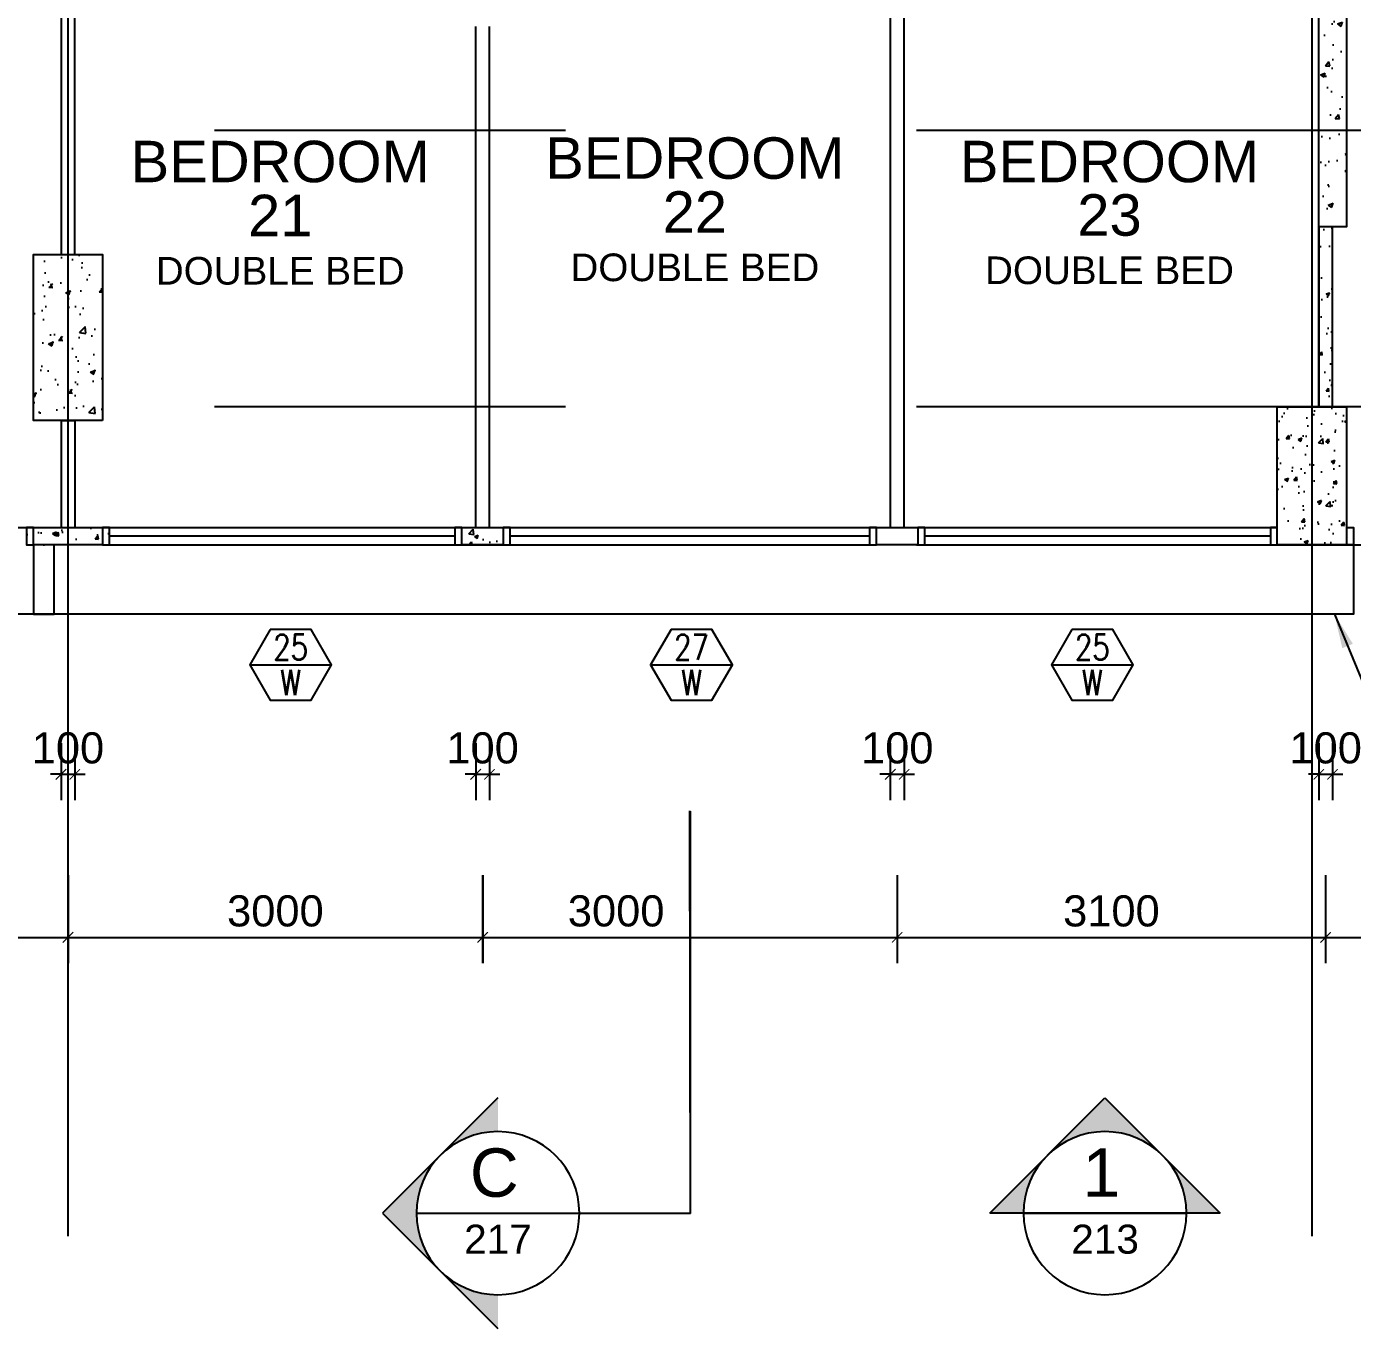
# Model space of a CAD drawing. Header units: millimetres. Extents: x -1214 to 72065, y 7230 to 56310.
# Drawn here: x 36700 to 46294, y 14332 to 23750 of the extents above; entities that cross this region are included whole.
import ezdxf
from ezdxf.enums import TextEntityAlignment as Align

# ---------------------------------------------------------------- set-up
doc = ezdxf.new("R2010")
doc.units = ezdxf.units.MM
doc.header["$MEASUREMENT"] = 0
doc.linetypes.add('CENTERX2', pattern=[101.60000000000001, 63.5, -12.7, 12.7, -12.7])
doc.layers.get('0').update_dxf_attribs({"color": 8})
doc.layers.get('Defpoints').update_dxf_attribs({"color": 8})
for name, color, linetype in [('Architectural Features', 8, 'Continuous'), ('arrow', 8, 'Continuous'), ('Dry Wall', 8, 'Continuous'), ('GBP Dim', 8, 'Continuous'), ('GBP Text 200', 8, 'Continuous'), ('GBP Text GBP 250', 8, 'Continuous'), ('GBP_MARKS', 8, 'Continuous'), ('grid', 8, 'CENTERX2'), ('hatch', 8, 'Continuous'), ('RCP_text', 8, 'Continuous'), ('TEXT Ref', 8, 'Continuous'), ('WALL-NEW', 8, 'Continuous'), ('WALL-STRUCTURE', 8, 'Continuous'), ('WINDOW', 8, 'Continuous'), ('Window Mark', 8, 'Continuous'), ('WINDOW-MULLION', 8, 'Continuous'), ('zzz-room mix', 8, 'Continuous')]:
    doc.layers.add(name, color=color, linetype=linetype)
doc.styles.add('BH', font='arial.ttf')
doc.styles.add('ROMANS', font='romans.shx')
doc.dimstyles.new('200 GBP', dxfattribs={"dimscale": 1.5, "dimtxt": 150, "dimasz": 50, "dimexe": 125, "dimexo": 50, "dimgap": 50, "dimtad": 1, "dimdec": 0, "dimzin": 0, "dimdsep": 46, "dimtxsty": 'BH', "dimblk": 'ARCHTICK', "dimcen": 0.09, "dimdle": 125, "dimclrd": 9, "dimclre": 9, "dimclrt": 1, "dimadec": 0, "dimazin": 0, "dimtfac": 1, "dimtdec": 0, "dimtix": 1, "dimtmove": 2, "dimatfit": 3, "dimldrblk": 'ARCHTICK', "dimfxl": 300, "dimfxlon": 1, "dimtolj": 1, "dimtzin": 0, "dimarcsym": 0})
doc.dimstyles.get("Standard").update_dxf_attribs({"dimtxt": 0.18, "dimasz": 0.18, "dimexe": 0.18, "dimexo": 0.0625, "dimgap": 0.09, "dimtad": 0, "dimtih": 1, "dimtoh": 1, "dimdec": 4, "dimzin": 0, "dimdsep": 46, "dimtxsty": 'Standard', "dimcen": 0.09, "dimadec": 0, "dimazin": 0, "dimtfac": 1, "dimtdec": 4, "dimtofl": 0, "dimtmove": 0, "dimatfit": 3, "dimfxl": 1, "dimtolj": 1, "dimtzin": 0, "dimarcsym": 0})

# ---------------------------------------------------------------- blocks, each defined once
blk = doc.blocks.new('A$C65CE4B9A')
at = {"layer": 'grid', "ltscale": 200}
for p, q in [((-31999.99999973627, 10500.00000184932), (-32000.00000136859, -20449.99999957926)), ((-22999.99999973627, 10500.00000133767), (-23000.00000136859, -20449.99999957926)), ((-66500.00000151628, -12449.99999556915), (0, -12449.99999964423)), ((-66500.00000029005, -14449.99999556913), (0, -14449.99999964423)), ((-66500.00000003538, -15449.99999556913), (0, -15449.99999964423))]:
    blk.add_line(p, q, dxfattribs=at)
blk = doc.blocks.new('WINDOW MULLION2')
at = {"layer": 'WINDOW-MULLION', "ltscale": 100}
blk.add_lwpolyline([(25225.86391831934, 19999.90615608738), (25225.86391831934, 20124.90615608738), (25175.86391831934, 20124.90615608738), (25175.86391831934, 19999.90615608738)], close=True, dxfattribs=at)
blk = doc.blocks.new('_ArchTick')
at = {"color": 0, "const_width": 0.1}
blk.add_lwpolyline([(0.5, 0.5), (-0.5, -0.5)], dxfattribs=at)
blk = doc.blocks.new('*D191')
at = {"layer": 'Defpoints', "color": 0, "transparency": 16777216}
for p in [(34000.86151427673, 19183.47092527675, 0.006144257782453432), (37000.86056637184, 19183.63662373251, 0.006144257782453432), (37000.86056637184, 17160.98297610751)]:
    blk.add_point(p, dxfattribs=at)
at = {"layer": 'GBP Dim', "color": 9, "lineweight": -2, "transparency": 16777216}
for p, q in [((34000.86151427673, 17610.98297610505), (34000.86151427673, 16973.48297610751)), ((37000.86056637184, 17610.98297610505), (37000.86056637184, 16973.48297610751)), ((33813.36151427673, 17160.98297610751), (37188.36056637184, 17160.98297610751))]:
    blk.add_line(p, q, dxfattribs=at)
at = {"layer": 'GBP Dim', "color": 9, "lineweight": -2, "transparency": 16777216, "xscale": 75, "yscale": 75, "zscale": 75, "rotation": 180}
blk.add_blockref('_ArchTick', (34000.86151427673, 17160.98297610751), dxfattribs=at)
at = {"layer": 'GBP Dim', "color": 9, "lineweight": -2, "transparency": 16777216, "xscale": 75, "yscale": 75, "zscale": 75}
blk.add_blockref('_ArchTick', (37000.86056637184, 17160.98297610751), dxfattribs=at)
at = {"layer": 'GBP Dim', "transparency": 16777216, "insert": (35500.86104032429, 17350.9386377719), "char_height": 225, "attachment_point": 5, "style": 'BH'}
blk.add_mtext('\\A1;3000', dxfattribs=at)
blk = doc.blocks.new('*D192')
at = {"layer": 'Defpoints', "color": 0, "transparency": 16777216}
for p in [(37000.86056637184, 19183.63662373251, 0.006144257782453432), (40001.32938247053, 19183.65211779613), (40001.32938247053, 17160.98297610751)]:
    blk.add_point(p, dxfattribs=at)
at = {"layer": 'GBP Dim', "color": 9, "lineweight": -2, "transparency": 16777216}
for p, q in [((37000.86056637184, 17610.98297610505), (37000.86056637184, 16973.48297610751)), ((40001.32938247053, 17610.98297610751), (40001.32938247053, 16973.48297610751)), ((36813.36056637184, 17160.98297610751), (40188.82938247053, 17160.98297610751))]:
    blk.add_line(p, q, dxfattribs=at)
at = {"layer": 'GBP Dim', "color": 9, "lineweight": -2, "transparency": 16777216, "xscale": 75, "yscale": 75, "zscale": 75, "rotation": 180}
blk.add_blockref('_ArchTick', (37000.86056637184, 17160.98297610751), dxfattribs=at)
at = {"layer": 'GBP Dim', "color": 9, "lineweight": -2, "transparency": 16777216, "xscale": 75, "yscale": 75, "zscale": 75}
blk.add_blockref('_ArchTick', (40001.32938247053, 17160.98297610751), dxfattribs=at)
at = {"layer": 'GBP Dim', "transparency": 16777216, "insert": (38501.09497442118, 17350.9386377719), "char_height": 225, "attachment_point": 5, "style": 'BH'}
blk.add_mtext('\\A1;3000', dxfattribs=at)
blk = doc.blocks.new('*D193')
at = {"layer": 'Defpoints', "color": 0, "transparency": 16777216}
for p in [(39999.99999952303, 19183.65211779613), (43000.00449519967, 19183.84128088236, 0.01228851556490686), (43000.00449519967, 17160.98297610751)]:
    blk.add_point(p, dxfattribs=at)
at = {"layer": 'GBP Dim', "color": 9, "lineweight": -2, "transparency": 16777216}
for p, q in [((39999.99999952303, 17610.98297610751), (39999.99999952303, 16973.48297610751)), ((43000.00449519967, 17610.98297609766), (43000.00449519967, 16973.48297610751)), ((39812.49999952303, 17160.98297610751), (43187.50449519967, 17160.98297610751))]:
    blk.add_line(p, q, dxfattribs=at)
at = {"layer": 'GBP Dim', "color": 9, "lineweight": -2, "transparency": 16777216, "xscale": 75, "yscale": 75, "zscale": 75, "rotation": 180}
blk.add_blockref('_ArchTick', (39999.99999952303, 17160.98297610751), dxfattribs=at)
at = {"layer": 'GBP Dim', "color": 9, "lineweight": -2, "transparency": 16777216, "xscale": 75, "yscale": 75, "zscale": 75}
blk.add_blockref('_ArchTick', (43000.00449519967, 17160.98297610751), dxfattribs=at)
at = {"layer": 'GBP Dim', "transparency": 16777216, "insert": (40966.54876199446, 17350.93863777188), "char_height": 225, "attachment_point": 5, "style": 'BH'}
blk.add_mtext('\\A1;3000', dxfattribs=at)
blk = doc.blocks.new('*D194')
at = {"layer": 'Defpoints', "color": 0, "transparency": 16777216}
for p in [(46099.97782404731, 20283.63289870543), (43000.00449519967, 19183.84128088236, 0.01228851556490686), (46099.97782404731, 17160.98297610751)]:
    blk.add_point(p, dxfattribs=at)
at = {"layer": 'GBP Dim', "color": 9, "lineweight": -2, "transparency": 16777216}
for p, q in [((43000.00449519967, 17610.98297609766), (43000.00449519967, 16973.48297610751)), ((46099.97782404731, 17610.98297610751), (46099.97782404731, 16973.48297610751)), ((42812.50449519967, 17160.98297610751), (46287.47782404731, 17160.98297610751))]:
    blk.add_line(p, q, dxfattribs=at)
at = {"layer": 'GBP Dim', "color": 9, "lineweight": -2, "transparency": 16777216, "xscale": 75, "yscale": 75, "zscale": 75, "rotation": 180}
blk.add_blockref('_ArchTick', (43000.00449519967, 17160.98297610751), dxfattribs=at)
at = {"layer": 'GBP Dim', "color": 9, "lineweight": -2, "transparency": 16777216, "xscale": 75, "yscale": 75, "zscale": 75}
blk.add_blockref('_ArchTick', (46099.97782404731, 17160.98297610751), dxfattribs=at)
at = {"layer": 'GBP Dim', "transparency": 16777216, "insert": (44549.99115962349, 17350.9386377719), "char_height": 225, "attachment_point": 5, "style": 'BH'}
blk.add_mtext('\\A1;3100', dxfattribs=at)
blk = doc.blocks.new('*D195')
at = {"layer": 'Defpoints', "color": 0, "transparency": 16777216}
for p in [(46099.97782404731, 20283.63289870543), (49269.87980084321, 19983.77039332595), (49269.87980084321, 17160.98297610751)]:
    blk.add_point(p, dxfattribs=at)
at = {"layer": 'GBP Dim', "color": 9, "lineweight": -2, "transparency": 16777216}
for p, q in [((46099.97782404731, 17610.98297610751), (46099.97782404731, 16973.48297610751)), ((49269.87980084321, 17610.98297610751), (49269.87980084321, 16973.48297610751)), ((45912.47782404731, 17160.98297610751), (49457.37980084321, 17160.98297610751))]:
    blk.add_line(p, q, dxfattribs=at)
at = {"layer": 'GBP Dim', "color": 9, "lineweight": -2, "transparency": 16777216, "xscale": 75, "yscale": 75, "zscale": 75, "rotation": 180}
blk.add_blockref('_ArchTick', (46099.97782404731, 17160.98297610751), dxfattribs=at)
at = {"layer": 'GBP Dim', "color": 9, "lineweight": -2, "transparency": 16777216, "xscale": 75, "yscale": 75, "zscale": 75}
blk.add_blockref('_ArchTick', (49269.87980084321, 17160.98297610751), dxfattribs=at)
at = {"layer": 'GBP Dim', "transparency": 16777216, "insert": (47684.92881244526, 17350.9386377719), "char_height": 225, "attachment_point": 5, "style": 'BH'}
blk.add_mtext('\\A1;3170', dxfattribs=at)
blk = doc.blocks.new('MISCWINDOWS')
blk.add_line((-4.04145188432733, 0), (4.04145188432733, 0))
blk.add_lwpolyline([(-2.020725942163722, 3.5), (-4.041451884327387, 0), (-2.020725942163722, -3.5), (2.020725942163722, -3.5), (4.04145188432733, 0), (2.020725942163722, 3.5)], close=True)
at = {"style": 'BH'}
for tag, p in [('MARK_NUMBER', (0, 1.75)), ('DWG_NUMBER', (0, -1.75))]:
    blk.add_attdef(tag, text='', height=2.5, dxfattribs=at).set_placement(p, align=Align.MIDDLE_CENTER)
blk = doc.blocks.new('*D235')
at = {"layer": 'Defpoints', "color": 0, "transparency": 16777216}
for p in [(40050.3230585112, 19389.5668331529), (39950.3230585112, 19368.52783024556, 0.0003684064095289315), (40050.3230585112, 18340.29552171007)]:
    blk.add_point(p, dxfattribs=at)
at = {"layer": 'GBP Dim', "color": 9, "lineweight": -2, "transparency": 16777216}
for p, q in [((39950.3230585112, 18565.29552171005), (39950.3230585112, 18152.79552171007)), ((40050.3230585112, 18565.29552171007), (40050.3230585112, 18152.79552171007)), ((39950.3230585112, 18340.29552171007), (39875.3230585112, 18340.29552171007)), ((39950.3230585112, 18340.29552171007), (40050.3230585112, 18340.29552171007)), ((40050.3230585112, 18340.29552171007), (40125.3230585112, 18340.29552171007))]:
    blk.add_line(p, q, dxfattribs=at)
at = {"layer": 'GBP Dim', "color": 9, "lineweight": -2, "transparency": 16777216, "xscale": 75, "yscale": 75, "zscale": 75}
blk.add_blockref('_ArchTick', (39950.3230585112, 18340.29552171007), dxfattribs=at)
at = {"layer": 'GBP Dim', "color": 9, "lineweight": -2, "transparency": 16777216, "xscale": 75, "yscale": 75, "zscale": 75, "rotation": 180}
blk.add_blockref('_ArchTick', (40050.3230585112, 18340.29552171007), dxfattribs=at)
at = {"layer": 'GBP Dim', "transparency": 16777216, "insert": (40000.32116968588, 18530.17444394738), "char_height": 225, "attachment_point": 5, "style": 'BH'}
blk.add_mtext('\\A1;100', dxfattribs=at)
blk = doc.blocks.new('*D241')
at = {"layer": 'Defpoints', "color": 0, "transparency": 16777216}
for p in [(37050.03195190337, 19389.5668331529), (36950.03195190337, 19368.52783024556, 0.0003684064095289315), (37050.03195190337, 18340.29552171007)]:
    blk.add_point(p, dxfattribs=at)
at = {"layer": 'GBP Dim', "color": 9, "lineweight": -2, "transparency": 16777216}
for p, q in [((36950.03195190337, 18565.29552171005), (36950.03195190337, 18152.79552171007)), ((37050.03195190337, 18565.29552171007), (37050.03195190337, 18152.79552171007)), ((36950.03195190337, 18340.29552171007), (36875.03195190337, 18340.29552171007)), ((36950.03195190337, 18340.29552171007), (37050.03195190337, 18340.29552171007)), ((37050.03195190337, 18340.29552171007), (37125.03195190337, 18340.29552171007))]:
    blk.add_line(p, q, dxfattribs=at)
at = {"layer": 'GBP Dim', "color": 9, "lineweight": -2, "transparency": 16777216, "xscale": 75, "yscale": 75, "zscale": 75}
blk.add_blockref('_ArchTick', (36950.03195190337, 18340.29552171007), dxfattribs=at)
at = {"layer": 'GBP Dim', "color": 9, "lineweight": -2, "transparency": 16777216, "xscale": 75, "yscale": 75, "zscale": 75, "rotation": 180}
blk.add_blockref('_ArchTick', (37050.03195190337, 18340.29552171007), dxfattribs=at)
at = {"layer": 'GBP Dim', "transparency": 16777216, "insert": (37000.03006307805, 18530.17444394738), "char_height": 225, "attachment_point": 5, "style": 'BH'}
blk.add_mtext('\\A1;100', dxfattribs=at)
blk = doc.blocks.new('*D288')
at = {"layer": 'Defpoints', "color": 0, "transparency": 16777216}
for p in [(43050.3230585112, 19389.5668331529), (42950.3230585112, 19368.52783024556, 0.0003684064095289315), (43050.3230585112, 18340.29552171007)]:
    blk.add_point(p, dxfattribs=at)
at = {"layer": 'GBP Dim', "color": 9, "lineweight": -2, "transparency": 16777216}
for p, q in [((42950.3230585112, 18565.29552171005), (42950.3230585112, 18152.79552171007)), ((43050.3230585112, 18565.29552171007), (43050.3230585112, 18152.79552171007)), ((42950.3230585112, 18340.29552171007), (42875.3230585112, 18340.29552171007)), ((42950.3230585112, 18340.29552171007), (43050.3230585112, 18340.29552171007)), ((43050.3230585112, 18340.29552171007), (43125.3230585112, 18340.29552171007))]:
    blk.add_line(p, q, dxfattribs=at)
at = {"layer": 'GBP Dim', "color": 9, "lineweight": -2, "transparency": 16777216, "xscale": 75, "yscale": 75, "zscale": 75}
blk.add_blockref('_ArchTick', (42950.3230585112, 18340.29552171007), dxfattribs=at)
at = {"layer": 'GBP Dim', "color": 9, "lineweight": -2, "transparency": 16777216, "xscale": 75, "yscale": 75, "zscale": 75, "rotation": 180}
blk.add_blockref('_ArchTick', (43050.3230585112, 18340.29552171007), dxfattribs=at)
at = {"layer": 'GBP Dim', "transparency": 16777216, "insert": (43000.32116968588, 18530.17444394738), "char_height": 225, "attachment_point": 5, "style": 'BH'}
blk.add_mtext('\\A1;100', dxfattribs=at)
blk = doc.blocks.new('*D289')
at = {"layer": 'Defpoints', "color": 0, "transparency": 16777216}
for p in [(46150.3230585112, 19389.5668331529), (46050.3230585112, 19368.52783024556, 0.0003684064095289315), (46150.3230585112, 18340.29552171007)]:
    blk.add_point(p, dxfattribs=at)
at = {"layer": 'GBP Dim', "color": 9, "lineweight": -2, "transparency": 16777216}
for p, q in [((46050.3230585112, 18565.29552171005), (46050.3230585112, 18152.79552171007)), ((46150.3230585112, 18565.29552171007), (46150.3230585112, 18152.79552171007)), ((46050.3230585112, 18340.29552171007), (45975.3230585112, 18340.29552171007)), ((46050.3230585112, 18340.29552171007), (46150.3230585112, 18340.29552171007)), ((46150.3230585112, 18340.29552171007), (46225.3230585112, 18340.29552171007))]:
    blk.add_line(p, q, dxfattribs=at)
at = {"layer": 'GBP Dim', "color": 9, "lineweight": -2, "transparency": 16777216, "xscale": 75, "yscale": 75, "zscale": 75}
blk.add_blockref('_ArchTick', (46050.3230585112, 18340.29552171007), dxfattribs=at)
at = {"layer": 'GBP Dim', "color": 9, "lineweight": -2, "transparency": 16777216, "xscale": 75, "yscale": 75, "zscale": 75, "rotation": 180}
blk.add_blockref('_ArchTick', (46150.3230585112, 18340.29552171007), dxfattribs=at)
at = {"layer": 'GBP Dim', "transparency": 16777216, "insert": (46100.32116968588, 18530.17444394738), "char_height": 225, "attachment_point": 5, "style": 'BH'}
blk.add_mtext('\\A1;100', dxfattribs=at)

msp = doc.modelspace()

# ---------------------------------------------------------------- hatches: boundary and pattern name
at = {"layer": 'hatch'}
h = msp.add_hatch(dxfattribs=at)
h.set_pattern_fill('AR-CONC', color=256, scale=2, style=0)
h.set_pattern_definition([(49.99999999999999, (2890.700400552621, 16720.06835880282), (364.369337992008, -31.87817107780617), [38.1, -419.1]), (355, (2890.700400552621, 16720.06835880282), (-70.48565195133398, 382.1132857643599), [30.48, -335.28]), (100.451, (2921.064400552681, 16717.41185880278), (293.8850033319185, 350.2333756405837), [32.38, -356.18]), (46.18420000000002, (2890.700400552621, 16821.66835880245), (542.1580817842598, -84.0846558654543), [57.14999999999995, -628.6499999999992]), (96.6356, (2935.880200552663, 16814.6613588027), (474.8084689324743, 494.8511117800984), [48.57, -534.27]), (351.1840000000001, (2890.700400552621, 16821.66835880245), (474.8092116278679, 494.8502357211954), [45.72, -502.92]), (21, (2941.500400552668, 16796.26835880254), (303.2297596707666, -204.531037033525), [38.1, -419.1]), (326.0000000000001, (2941.500400552668, 16796.26835880254), (123.6040566952941, 368.3759322446385), [30.48, -335.28]), (71.4514, (2966.769400552756, 16779.22415880265), (426.8329815402489, 163.8457154321149), [32.38, -356.18]), (37.50000000000001, (2890.700400552621, 16720.06835880282), (6.177206501183633, 169.1100777463062), [0, -331.216, 0, -340.36, 0, -336.55]), (7.499999999999999, (2890.700400552621, 16720.06835880282), (133.6393250206115, 200.361149636239), [0, -194.056, 0, -323.596, 0, -128.27]), (327.5, (2777.416400552636, 16720.06835880282), (271.1811903337428, -11.45748798534692), [0, -127, 0, -396.24, 0, -525.78]), (317.5, (2726.61640055259, 16720.06835880282), (296.2583627720361, 50.85298206666603), [0, -165.1, 0, -263.144, 0, -373.38])])
h.paths.add_polyline_path([(46049.99827230294, 22299.9841451376), (46049.99660130046, 24599.98414515157), (46249.99833017137, 24599.98392710194), (46249.99833017137, 22299.98410881043)])
h = msp.add_hatch(dxfattribs=at)
h.set_pattern_fill('AR-CONC', color=256, scale=35, style=0)
h.set_pattern_definition([(49.99999999999999, (-579051.9781120947, 745630.233887137), (251.0410639102637, -21.96324724390829), [26.25, -288.75]), (355, (-579051.9781120947, 745630.233887137), (-48.56296676455, 263.2672467950042), [21, -231]), (100.4514, (-579031.0580240947, 745628.403618137), (202.4782835999075, 241.3038397213338), [22.3090665, -245.3997392]), (46.18420000000001, (-579051.9781120947, 745700.233887137), (373.5343670189756, -57.93165501515632), [39.375, -433.125]), (96.6356, (-579020.8502513447, 745695.406229687), (327.1319469420462, 340.9412548151546), [33.4636008, -368.09955]), (351.1842, (-579051.9781120947, 745700.233887137), (327.1316807967695, 340.9415103238636), [31.5, -346.5]), (21, (-579016.9781120947, 745682.733887137), (208.9174682414616, -140.9166117328686), [26.25, -288.75]), (326.0000000000001, (-579016.9781120947, 745682.733887137), (85.16036617255361, 253.8025157663986), [21, -231]), (71.4514, (-578999.5683305446, 745670.990825037), (294.0779200035215, 112.8856738484833), [22.3090665, -245.3997392]), (37.50000000000001, (-579051.9781120947, 745630.233887137), (4.255949361051734, 116.512848840959), [0, -228.2, 0, -234.5, 0, -231.875]), (7.499999999999999, (-579051.9781120947, 745630.233887137), (92.07433810475202, 138.0440991588261), [0, -133.7, 0, -222.95, 0, -88.375]), (327.5, (-579130.0281120947, 745630.233887137), (186.8378526603432, -7.89420510703293), [0, -87.5, 0, -273, 0, -362.25]), (317.5, (-579165.0281120947, 745630.233887137), (204.1151592698352, 35.03674381631117), [0, -113.75, 0, -181.3, 0, -257.25])])
h.paths.add_polyline_path([(46149.97782505691, 20999.98422019568), (46149.97702588179, 22299.98421777471), (46049.97702588202, 22299.98396349058), (46049.97782505691, 20999.9841475432)])
h = msp.add_hatch(dxfattribs=at)
h.set_pattern_fill('AR-CONC', color=256, scale=2, style=0)
h.set_pattern_definition([(49.99999999999999, (-576161.2777115421, 762350.3022459396), (364.369337992008, -31.87817107780617), [38.1, -419.1]), (355, (-576161.2777115421, 762350.3022459396), (-70.48565195133398, 382.1132857643599), [30.48, -335.28]), (100.451, (-576130.9137115423, 762347.6457459396), (293.8850033319185, 350.2333756405837), [32.38, -356.18]), (46.18420000000002, (-576161.2777115421, 762451.9022459397), (542.1580817842598, -84.0846558654543), [57.14999999999995, -628.6499999999992]), (96.6356, (-576116.097911542, 762444.8952459395), (474.8084689324743, 494.8511117800984), [48.57, -534.27]), (351.1840000000001, (-576161.2777115421, 762451.9022459397), (474.8092116278679, 494.8502357211954), [45.72, -502.92]), (21, (-576110.477711542, 762426.5022459398), (303.2297596707666, -204.531037033525), [38.1, -419.1]), (326.0000000000001, (-576110.477711542, 762426.5022459398), (123.6040566952941, 368.3759322446385), [30.48, -335.28]), (71.4514, (-576085.2087115422, 762409.4580459394), (426.8329815402489, 163.8457154321149), [32.38, -356.18]), (37.50000000000001, (-576161.2777115421, 762350.3022459396), (6.177206501183633, 169.1100777463062), [0, -331.216, 0, -340.36, 0, -336.55]), (7.499999999999999, (-576161.2777115421, 762350.3022459396), (133.6393250206115, 200.361149636239), [0, -194.056, 0, -323.596, 0, -128.27]), (327.5, (-576274.5617115421, 762350.3022459396), (271.1811903337428, -11.45748798534692), [0, -127, 0, -396.24, 0, -525.78]), (317.5, (-576325.3617115421, 762350.3022459396), (296.2583627720361, 50.85298206666603), [0, -165.1, 0, -263.144, 0, -373.38])])
h.paths.add_polyline_path([(37249.99934774023, 20899.97775335202), (36749.99934784873, 20899.97739009059), (36749.9984760216, 22099.97739008965), (37249.99847591287, 22099.97775335109)])
h = msp.add_hatch(dxfattribs=at)
h.set_pattern_fill('AR-CONC', color=256, scale=40, style=0)
h.set_pattern_definition([(49.99999999999999, (-579051.9781120947, 745630.233887137), (286.9040730403014, -25.10085399303804), [30, -330]), (355, (-579051.9781120947, 745630.233887137), (-55.50053344520001, 300.8768534800047), [24, -264]), (100.4514, (-579028.0694400946, 745628.142151137), (231.4037526856086, 275.7758168243814), [25.496076, -280.4568448]), (46.18420000000001, (-579051.9781120947, 745710.233887137), (426.8964194502578, -66.20760573160723), [45, -495]), (96.6356, (-579016.4034140947, 745704.716564337), (373.8650822194813, 389.6471483601767), [38.2441152, -420.6852]), (351.1842, (-579051.9781120947, 745710.233887137), (373.8647780534509, 389.6474403701299), [36, -396]), (21, (-579011.9781120947, 745690.233887137), (238.7628208473847, -161.0475562661355), [30, -330]), (326.0000000000001, (-579011.9781120947, 745690.233887137), (97.32613276863269, 290.0600180187412), [24, -264]), (71.4514, (-578992.0812188947, 745676.813244737), (336.089051432596, 129.012198683981), [25.496076, -280.4568448]), (37.50000000000001, (-579051.9781120947, 745630.233887137), (4.863942126916267, 133.1575415325246), [0, -260.8, 0, -268, 0, -265]), (7.499999999999999, (-579051.9781120947, 745630.233887137), (105.2278149768594, 157.7646847529441), [0, -152.8, 0, -254.8, 0, -101]), (327.5, (-579141.1781120946, 745630.233887137), (213.5289744689636, -9.02194869375192), [0, -100, 0, -312, 0, -414]), (317.5, (-579181.1781120946, 745630.233887137), (233.2744677369545, 40.04199293292706), [0, -130, 0, -207.2, 0, -294])])
edge = h.paths.add_edge_path()
edge.add_line((45750.00000100966, 19999.99999780906), (45749.99912919398, 20999.98392960208))
edge.add_line((45749.99912919398, 20999.98392960208), (46249.99912913065, 20999.98429286352))
edge.add_line((46249.99912913065, 20999.98429286352), (46249.99991006125, 19999.99999784352))
h = msp.add_hatch(dxfattribs=at)
h.set_pattern_fill('AR-CONC', color=256, scale=40, style=0)
h.set_pattern_definition([(49.99999999999999, (-579051.9781120947, 745630.2338871369), (286.9040730403014, -25.10085399303804), [30, -330]), (355, (-579051.9781120947, 745630.2338871369), (-55.50053344520001, 300.8768534800047), [24, -264]), (100.4514, (-579028.0694400946, 745628.1421511369), (231.4037526856086, 275.7758168243814), [25.49607599999999, -280.4568447999998]), (46.18420000000001, (-579051.9781120947, 745710.2338871369), (426.8964194502578, -66.20760573160723), [45, -495]), (96.6356, (-579016.4034140947, 745704.7165643368), (373.8650822194813, 389.6471483601767), [38.2441152, -420.6852]), (351.1842, (-579051.9781120947, 745710.2338871369), (373.8647780534509, 389.6474403701299), [36, -396]), (21, (-579011.9781120947, 745690.2338871369), (238.7628208473847, -161.0475562661355), [30, -330]), (326.0000000000001, (-579011.9781120947, 745690.2338871369), (97.32613276863269, 290.0600180187412), [24, -264]), (71.4514, (-578992.0812188947, 745676.8132447368), (336.089051432596, 129.012198683981), [25.496076, -280.4568448]), (37.50000000000001, (-579051.9781120947, 745630.2338871369), (4.863942126916267, 133.1575415325246), [0, -260.8, 0, -268, 0, -265]), (7.499999999999999, (-579051.9781120947, 745630.2338871369), (105.2278149768594, 157.7646847529441), [0, -152.8, 0, -254.8, 0, -101]), (327.5, (-579141.1781120946, 745630.2338871369), (213.5289744689636, -9.02194869375192), [0, -100, 0, -312, 0, -414]), (317.5, (-579181.1781120946, 745630.2338871369), (233.2744677369545, 40.04199293292706), [0, -130, 0, -207.2, 0, -294])])
h.paths.add_polyline_path([(36700.86159223417, 20124.99999999977), (37300.85954252839, 20124.99999859754), (37300.85954252839, 19999.99999804981), (36700.86159223417, 19999.99999998289)])
h = msp.add_hatch(dxfattribs=at)
h.set_pattern_fill('AR-CONC', color=256, scale=40, style=0)
h.set_pattern_definition([(49.99999999999999, (39900.86095758084, 19999.99999815528), (286.9040730403014, -25.10085399303804), [30, -330]), (355, (39900.86095758084, 19999.99999815528), (-55.50053344520001, 300.8768534800047), [24, -264]), (100.4514, (39924.76962958083, 19997.90826215525), (231.4037526856086, 275.7758168243814), [25.49607599999999, -280.4568447999998]), (46.18420000000001, (39900.86095758084, 20079.99999815528), (426.8964194502578, -66.20760573160723), [45, -495]), (96.6356, (39936.43565558083, 20074.48267535528), (373.8650822194813, 389.6471483601767), [38.2441152, -420.6852]), (351.1842, (39900.86095758084, 20079.99999815528), (373.8647780534509, 389.6474403701299), [36, -396]), (21, (39940.86095758084, 20059.99999815528), (238.7628208473847, -161.0475562661355), [30, -330]), (326.0000000000001, (39940.86095758084, 20059.99999815528), (97.32613276863269, 290.0600180187412), [24, -264]), (71.4514, (39960.75785078084, 20046.57935575524), (336.089051432596, 129.012198683981), [25.496076, -280.4568448]), (37.50000000000001, (39900.86095758084, 19999.99999815528), (4.863942126916267, 133.1575415325246), [0, -260.8, 0, -268, 0, -265]), (7.499999999999999, (39900.86095758084, 19999.99999815528), (105.2278149768594, 157.7646847529441), [0, -152.8, 0, -254.8, 0, -101]), (327.5, (39811.66095758084, 19999.99999815528), (213.5289744689636, -9.02194869375192), [0, -100, 0, -312, 0, -414]), (317.5, (39771.66095758084, 19999.99999815528), (233.2744677369545, 40.04199293292706), [0, -130, 0, -207.2, 0, -294])])
h.paths.add_polyline_path([(40149.99983523501, 20124.9999990775), (40149.99983523501, 19999.99999723301), (39850.0031380529, 19999.99999995503), (39850.0031380529, 20124.99999997739)])
at = {"layer": 'RCP_text'}
h = msp.add_hatch(color=256, dxfattribs=at)
edge = h.paths.add_edge_path()
edge.add_arc((40110.92671607973, 15165.80694475339), 589.8635636727558, 450, 495.00000000001603, ccw=False)
edge.add_line((40110.92671607973, 15755.67050842626), (40110.92671607973, 15999.99999644875))
edge.add_line((40110.92671607973, 15999.99999644875), (39693.83019023182, 15582.90347060107))
edge = h.paths.add_edge_path()
edge.add_arc((40110.92671607973, 15165.80694475339), 589.8635636727558, 225.000000000008, 270, ccw=False)
edge.add_line((39693.83019023229, 14748.71041890571), (40110.92671607973, 14331.61389305803))
edge.add_line((40110.92671607973, 14331.61389305803), (40110.92671607973, 14575.94338108075))
edge = h.paths.add_edge_path()
edge.add_arc((40110.92671607973, 15165.80694475339), 589.8635636727558, 135.000000000016, 225.000000000008, ccw=False)
edge.add_line((39693.83019023182, 15582.90347060107), (39276.73366438437, 15165.80694475339))
edge.add_line((39276.73366438437, 15165.80694475339), (39693.83019023229, 14748.71041890595))
h = msp.add_hatch(color=256, dxfattribs=at)
edge = h.paths.add_edge_path()
edge.add_arc((40110.92671607973, 15165.80694475339), 589.8635636727558, 450, 495.00000000001603, ccw=False)
edge.add_line((40110.92671607973, 15755.67050842626), (40110.92671607973, 15999.99999644875))
edge.add_line((40110.92671607973, 15999.99999644875), (39693.83019023182, 15582.90347060107))
edge = h.paths.add_edge_path()
edge.add_arc((40110.92671607973, 15165.80694475339), 589.8635636727558, 225.000000000008, 270, ccw=False)
edge.add_line((39693.83019023229, 14748.71041890571), (40110.92671607973, 14331.61389305803))
edge.add_line((40110.92671607973, 14331.61389305803), (40110.92671607973, 14575.94338108075))
edge = h.paths.add_edge_path()
edge.add_arc((40110.92671607973, 15165.80694475339), 589.8635636727558, 135.000000000016, 225.000000000008, ccw=False)
edge.add_line((39693.83019023182, 15582.90347060107), (39276.73366438437, 15165.80694475339))
edge.add_line((39276.73366438437, 15165.80694475339), (39693.83019023229, 14748.71041890595))
h = msp.add_hatch(color=256, dxfattribs=at)
edge = h.paths.add_edge_path(flags=16)
edge.add_line((43913.6403856265, 15165.80694475339), (45093.36751297177, 15165.80694475386))
edge.add_arc((44503.50394929867, 15165.80694475339), 589.8635636727558, 0, 180)
h.paths.add_polyline_path([(45337.69700099403, 15165.80694475339), (43669.31089760331, 15165.80694475339), (44503.50394929867, 15999.99999644922)])
h = msp.add_hatch(color=256, dxfattribs=at)
edge = h.paths.add_edge_path(flags=16)
edge.add_line((43913.6403856265, 15165.80694475339), (45093.36751297177, 15165.80694475386))
edge.add_arc((44503.50394929867, 15165.80694475339), 589.8635636727558, 0, 180)
h.paths.add_polyline_path([(45337.69700099403, 15165.80694475339), (43669.31089760331, 15165.80694475339), (44503.50394929867, 15999.99999644922)])

# ---------------------------------------------------------------- linework, layer by layer
at = {"layer": 'Architectural Features', "ltscale": 50, "elevation": 0.0003684064095289315}
msp.add_lwpolyline([(46300.86152032485, 19999.99999781512), (46300.8614999604, 19499.98637644073), (33999.99917511517, 19499.98637643998), (33999.9991751458, 19999.99999797059)], dxfattribs=at)
at = {"layer": 'Architectural Features', "elevation": 0.006144257782453432}
msp.add_lwpolyline([(36749.9991293039, 19999.99999998289), (36749.99912927327, 19499.98637845227), (36899.99913174551, 19499.98637845227), (36899.99913177615, 20000.00000088988)], dxfattribs=at)
at = {"layer": 'Dry Wall'}
for p, q in [((42949.99528609766, 26449.97539113474), (42949.99992787301, 20124.99999999977, -0.006142936316005379)), ((43049.99992856837, 20124.99999999977, -0.006143855301503998), (43049.99532191796, 26449.97539113474))]:
    msp.add_line(p, q, dxfattribs=at)
msp.add_lwpolyline([(37050.00000086767, 26449.97539113474), (36949.99638497282, 26449.97539113485), (36949.99668121891, 22099.97756648925), (37050.00029711376, 22099.97756648925)], close=True, dxfattribs=at)
for points in [[(39950.0000007251, 23749.90955172712), (39950.00003685809, 20124.99999999977), (39950.00003685809, 20124.99999999977)], [(39950.00003685809, 20124.99999999977), (40050.00003685875, 20124.99999999977), (40050.00000072511, 23749.90251277399)], [(36949.99934750321, 20899.97753539507), (37049.99934750321, 20899.97760804708)], [(36949.99934750321, 20899.97753539507), (36949.99990859871, 20124.99999999977)], [(37049.99934750321, 20899.97760804708), (37049.99990859732, 20125.00207425631)]]:
    msp.add_lwpolyline(points, dxfattribs=at)
at = {"layer": 'GBP_MARKS', "ltscale": 50}
for q in [(41500.00634610279, 18075.87679385161, 9.692245315205163e-08), (41505.06725114853, 18074.97553460265, 9.692245315205163e-08)]:
    msp.add_line((41505.06725114853, 15163.44821808452, 0.0001197715443248426), q, dxfattribs=at)
at = {"layer": 'GBP_MARKS', "ltscale": 50, "elevation": 0.0001197715443248426}
msp.add_lwpolyline([(41505.06725114853, 15163.44821808452), (40700.79437849393, 15163.44821808452)], dxfattribs=at)
msp.add_lwpolyline([(41505.06725114853, 15163.44821808452), (40700.79437849393, 15163.44821808452)], dxfattribs=at)
at = {"layer": 'RCP_text'}
for p, q in [((40110.92671607973, 15999.99999644875, 0.0001196746218716906), (39276.73366438437, 15165.80694475339, 0.0001196746218716906)), ((40110.92671607973, 15999.99999644875, 0.0001196746218716906), (39276.73366438437, 15165.80694475339, 0.0001196746218716906)), ((43669.31089760331, 15165.80694475339), (44503.50394929867, 15999.99999644922)), ((43669.31089760331, 15165.80694475339), (44503.50394929867, 15999.99999644922)), ((44503.50394929867, 15999.99999644922), (45337.69700099403, 15165.80694475339)), ((44503.50394929867, 15999.99999644922), (45337.69700099403, 15165.80694475339)), ((39276.73366438437, 15165.80694475339, 0.0001196746218716906), (40110.92671607973, 14331.61389305803, 0.0001196746218716906)), ((39276.73366438437, 15165.80694475339, 0.0001196746218716906), (40110.92671607973, 14331.61389305803, 0.0001196746218716906)), ((39521.06315240709, 15165.80694475339, 0.0001196746218716906), (40700.79027975249, 15165.80694475339, 0.0001196746218716906)), ((39521.06315240709, 15165.80694475339, 0.0001196746218716906), (40700.79027975249, 15165.80694475339, 0.0001196746218716906)), ((45337.69700099403, 15165.80694475339), (43669.31089760331, 15165.80694475339)), ((45337.69700099403, 15165.80694475339), (43669.31089760331, 15165.80694475339)), ((43913.6403856265, 15165.80694475339), (45093.36751297177, 15165.80694475386)), ((43913.6403856265, 15165.80694475339), (45093.36751297177, 15165.80694475386))]:
    msp.add_line(p, q, dxfattribs=at)
for centre, start, end in [((40110.92671607973, 15165.80694475339, 0.0001196746218716906), 90, 270), ((40110.92671607973, 15165.80694475339, 0.0001196746218716906), 90, 270), ((40110.92671607973, 15165.80694475339, 0.0001196746218716906), 270, 90), ((40110.92671607973, 15165.80694475339, 0.0001196746218716906), 270, 90), ((44503.50394929867, 15165.80694475339), 0, 180), ((44503.50394929867, 15165.80694475339), 0, 180), ((44503.50394929867, 15165.80694475339), 180, 0), ((44503.50394929867, 15165.80694475339), 180, 0)]:
    msp.add_arc(centre, 589.8635636727558, start, end, dxfattribs=at)
at = {"layer": 'WALL-NEW'}
for points in [[(46149.97782505691, 20999.98422019568), (46149.97702588179, 22299.98421777471), (46049.97702588202, 22299.98396349058), (46049.97782505691, 20999.9841475432), (46149.97782505691, 20999.98422019568)], [(36949.99934750321, 20899.97753539507), (36949.99990657937, 20125.01754592615)], [(37049.99934750321, 20899.97760804708), (37049.99990857823, 20125.02834838559)], [(40149.99983523501, 20124.9999990775), (40149.99983523501, 20124.9999990775), (40149.99983523501, 19999.99999723301), (39850.0031380529, 19999.99999995503), (39850.0031380529, 20124.99999997739), (40149.99983523501, 20124.9999990775)], [(46249.99992830148, 20124.99999999977), (46300.86152032485, 20124.99999999977), (46300.86152032485, 19999.99999781512), (46249.99992830148, 19999.99999784352)]]:
    msp.add_lwpolyline(points, dxfattribs=at)
at = {"layer": 'WALL-NEW', "elevation": 0.006144257782453432}
msp.add_lwpolyline([(36749.99912930116, 20124.99999999974), (37250.00315010421, 20124.99999859758), (37250.00315010421, 19999.99999804984), (36749.99912930116, 19999.99999998286)], close=True, dxfattribs=at)
at = {"layer": 'WALL-NEW'}
msp.add_lwpolyline([(43149.99933896666, 19999.99999797368), (42849.99978690554, 20000.00306096359), (42849.99978690554, 20124.99999999977), (43149.99933896666, 20124.99999797135)], close=True, dxfattribs=at)
at = {"layer": 'WALL-STRUCTURE'}
for points in [[(46049.99648115572, 22299.98412034233), (46049.99478488663, 27100.08288002212), (46822.52313797953, 27100.08344118879), (46822.52328328401, 26900.08344019786), (46249.99498845908, 26900.08302510728), (46249.99651377593, 24800.08302499459), (48524.99492749214, 24800.08461701369), (48524.99492749214, 26900.08696725906), (47802.52348235539, 26900.0797087634), (47802.52333706162, 27100.07970889006), (49234.99638132231, 27100.08945110021), (49234.99652663099, 26900.08945095027), (48724.99492749214, 26900.08476106741), (48724.99492749214, 24800.08482720039), (50824.9964531899, 24800.08635289932), (50824.99492749214, 26900.08634989301), (50214.35753994479, 26899.99999739509), (50214.35739463589, 27099.99999767588), (51024.99478375973, 27100.08649552905), (51024.99659992606, 24600.08649598679), (46249.99833017137, 24600.08649598679), (46249.99833017137, 22299.98410881043), (46049.99648115572, 22299.98412034233)], [(37249.99934774023, 20899.97775335202), (36749.99934784873, 20899.97739009059), (36749.9984760216, 22099.97739008965), (37249.99847591287, 22099.97775335109)]]:
    msp.add_lwpolyline(points, close=True, dxfattribs=at)
for points in [[(45750.00000100966, 19999.99999780906), (45749.99912919398, 20999.98392960208), (46249.99912913065, 20999.98429286352), (46249.99991006125, 19999.99999784352)], [(46249.99992830148, 19999.99999784352), (45750.00000100966, 19999.99999780906)]]:
    msp.add_lwpolyline(points, dxfattribs=at)
at = {"layer": 'WINDOW'}
for points in [[(37300.00312982975, 20124.99999999974), (39800.0031380529, 20124.99999999974)], [(39800.0031380529, 20062.49999997739), (37300.00315010421, 20062.49999832371)], [(40199.99983523501, 20124.9586409266), (42799.99978690554, 20124.99855539433)], [(42799.99978690554, 20062.50153048171), (40199.99983523501, 20062.4999990775)], [(43199.99933896666, 20125.00015710816), (45699.99994652026, 20124.99699058951)], [(45699.99994652026, 20062.50005155333), (43199.99933896666, 20062.49999797249)], [(43199.99933896666, 20000.00015935555), (45699.99994653073, 19999.99698840474)]]:
    msp.add_lwpolyline(points, dxfattribs=at)
at = {"layer": 'WINDOW', "elevation": 0.006144257782453432}
for points in [[(37300.00315010421, 19999.99999999974), (39800.0031380529, 19999.99999822266)], [(40199.99983523501, 19999.95863907898), (42799.99978690553, 19999.99846063889)]]:
    msp.add_lwpolyline(points, dxfattribs=at)
at = {"layer": 'zzz-room mix'}
msp.add_lwpolyline([(24399.95722897354, 26449.86251013186), (24399.96069662987, 23299.95044403445), (24899.9534532235, 23299.95099446348), (24899.95764416737, 20124.88517533914), (45749.9793653021, 20124.90145931489), (45749.97936535574, 20999.9839128181), (46049.97782505691, 20999.9841475432), (46049.97782505516, 26449.8605664741), (40549.98061951113, 26449.86468666008), (40549.98013257669, 25799.8605664741), (39449.97627340352, 25799.86479706185), (39449.97627340352, 26449.8605664741), (34549.97632099899, 26449.8605664741), (34549.97632099899, 25799.8605664741), (33449.97627340326, 25799.86103059511), (33449.97627340305, 26449.8605664741), (28449.97521599034, 26449.86517524401), (28449.97521595079, 25699.45144637918), (27349.97520766522, 25699.54777836865), (27349.97520766522, 26449.86056647431)], close=True, dxfattribs=at)

# ---------------------------------------------------------------- block references
at = {"layer": 'TEXT Ref'}
msp.add_blockref('A$C65CE4B9A', (69000.00000163229, 35449.99999602849), dxfattribs=at)
at = {"layer": 'Window Mark'}
ref = msp.add_blockref('MISCWINDOWS', (38611.50607513772, 19131.99462028535, 0.006144257782453432), dxfattribs=dict(at, xscale=73.25, yscale=73.25, zscale=73.25))
ref.add_attrib('MARK_NUMBER', '25', dxfattribs={"layer": '0', "height": 183.125, "style": 'ROMANS', "width": 0.8}).set_placement((38611.50607513772, 19260.18212028535, 0.006144257782453432), align=Align.MIDDLE_CENTER)
ref.add_attrib('DWG_NUMBER', 'W', dxfattribs={"layer": '0', "height": 183.125, "style": 'ROMANS', "width": 0.8}).set_placement((38611.50607513772, 19003.80712028535, 0.006144257782453432), align=Align.MIDDLE_CENTER)
ref = msp.add_blockref('MISCWINDOWS', (41511.50625221569, 19131.98421218572, 0.006144257782453432), dxfattribs=dict(at, xscale=73.25, yscale=73.25, zscale=73.25))
ref.add_attrib('MARK_NUMBER', '27', dxfattribs={"layer": '0', "height": 183.125, "style": 'ROMANS', "width": 0.8}).set_placement((41511.50625221569, 19260.17171218572, 0.006144257782453432), align=Align.MIDDLE_CENTER)
ref.add_attrib('DWG_NUMBER', 'W', dxfattribs={"layer": '0', "height": 183.125, "style": 'ROMANS', "width": 0.8}).set_placement((41511.50625221569, 19003.79671218572, 0.006144257782453432), align=Align.MIDDLE_CENTER)
ref = msp.add_blockref('MISCWINDOWS', (44411.50731841161, 19131.99286720192), dxfattribs=dict(at, xscale=73.25, yscale=73.25, zscale=73.25))
ref.add_attrib('MARK_NUMBER', '25', dxfattribs={"layer": '0', "height": 183.125, "style": 'ROMANS', "width": 0.8}).set_placement((44411.50731841161, 19260.18036720192), align=Align.MIDDLE_CENTER)
ref.add_attrib('DWG_NUMBER', 'W', dxfattribs={"layer": '0', "height": 183.125, "style": 'ROMANS', "width": 0.8}).set_placement((44411.50731841161, 19003.80536720192), align=Align.MIDDLE_CENTER)
at = {"layer": 'WINDOW-MULLION'}
for p in [(11524.13521096925, 0.09384391235653311, 0.006144257782453432), (12074.13923178487, 0.09384223632514477, 0.006144257782453432), (14624.13921973356, 0.0938438900084293), (14974.13591691567, 0.09384299011799158), (17624.13586858619, 0.09537439430278027), (17974.13542064731, 0.09384188510011882), (20524.13608227279, 0.0938417277066037)]:
    msp.add_blockref('WINDOW MULLION2', p, dxfattribs=at)

# ---------------------------------------------------------------- texts
at = {"layer": 'GBP Text 200', "style": 'BH'}
for p in [(38536.06569738187, 21883.05986941978), (41536.06567930955, 21907.93614502205), (44536.0656973835, 21886.51148562494)]:
    msp.add_text('DOUBLE BED', height=200, dxfattribs=at).set_placement(p, align=Align.CENTER)
at = {"layer": 'GBP Text GBP 250', "style": 'BH'}
for s, p in [('BEDROOM', (41536.06567930955, 22648.31565748784)), ('BEDROOM', (38536.06569738187, 22623.43938188558)), ('BEDROOM', (44536.0656973835, 22623.43938188558)), ('22', (41536.06567930955, 22257.93614502205)), ('21', (38536.06569738187, 22233.05986941978)), ('23', (44536.0656973835, 22236.51148562494))]:
    msp.add_text(s, height=300, dxfattribs=at).set_placement(p, align=Align.CENTER)
at = {"layer": 'GBP_MARKS', "width": 888.0040119551122, "attachment_point": 2, "style": 'BH'}
for s, insert, char_height in [('C', (40085.00617204692, 15634.18093634408), 350), ('1', (44477.58340526621, 15634.18093634432), 350), ('\\P{\\H0.84x;217}', (40111.67867598285, 15499.51587327977), 250), ('\\P{\\H0.84x;213}', (44504.25590920307, 15499.51587328024), 250)]:
    msp.add_mtext(s, dxfattribs=dict(at, insert=insert, char_height=char_height))

# ---------------------------------------------------------------- dimensions: what is measured, and where the dimension line sits
at = {"layer": 'GBP Dim'}
for base, p1, p2, picture, middle in [((46099.97782404731, 17160.98297610751), (43000.00449519967, 19183.84128088236, 0.01228851556490686), (46099.97782404731, 20283.63289870543), '*D194', (44549.99115962349, 17350.9386377719)), ((49269.87980084321, 17160.98297610751), (46099.97782404731, 20283.63289870543), (49269.87980084321, 19983.77039332595), '*D195', (47684.92881244526, 17350.9386377719)), ((37000.86056637184, 17160.98297610751), (34000.86151427673, 19183.47092527675, 0.006144257782453432), (37000.86056637184, 19183.63662373251, 0.006144257782453432), '*D191', (35500.86104032429, 17350.9386377719)), ((40001.32938247053, 17160.98297610751), (37000.86056637184, 19183.63662373251, 0.006144257782453432), (40001.32938247053, 19183.65211779613), '*D192', (38501.09497442118, 17350.9386377719))]:
    dim = msp.add_linear_dim(base=base, p1=p1, p2=p2, dimstyle='200 GBP', override={"dimclrt": 256, "dimfxl": 300, "dimfxlon": 1}, dxfattribs=at)
    dim.commit()
    dim.dimension.update_dxf_attribs({"geometry": picture, "text_midpoint": middle})
for base, p1, p2, override, picture, middle in [((37050.03195190337, 18340.29552171007), (36950.03195190337, 19368.52783024556, 0.0003684064095289315), (37050.03195190337, 19389.5668331529), {"dimclrt": 256, "dimfxl": 150}, '*D241', (37000.03006307805, 18530.17444394738)), ((40050.3230585112, 18340.29552171007), (39950.3230585112, 19368.52783024556, 0.0003684064095289315), (40050.3230585112, 19389.5668331529), {"dimclrt": 256, "dimfxl": 150}, '*D235', (40000.32116968588, 18530.17444394738)), ((43050.3230585112, 18340.29552171007), (42950.3230585112, 19368.52783024556, 0.0003684064095289315), (43050.3230585112, 19389.5668331529), {"dimclrt": 256, "dimfxl": 150}, '*D288', (43000.32116968588, 18530.17444394738)), ((46150.3230585112, 18340.29552171007), (46050.3230585112, 19368.52783024556, 0.0003684064095289315), (46150.3230585112, 19389.5668331529), {"dimclrt": 256, "dimfxl": 150}, '*D289', (46100.32116968588, 18530.17444394738)), ((43000.00449519967, 17160.98297610751), (39999.99999952303, 19183.65211779613), (43000.00449519967, 19183.84128088236, 0.01228851556490686), {"dimclrt": 256, "dimfxl": 300, "dimfxlon": 1}, '*D193', (40966.54876199446, 17350.93863777188))]:
    dim = msp.add_linear_dim(base=base, p1=p1, p2=p2, dimstyle='200 GBP', override=override, dxfattribs=at)
    dim.commit()
    dim.dimension.update_dxf_attribs({"geometry": picture, "text_midpoint": middle, "dimtype": 160})

# ---------------------------------------------------------------- leaders
at = {"layer": 'arrow'}
msp.add_leader([(46163.21570263058, 19499.98637644073, 0.00515920994831401), (47532.76937341254, 16180.15252782172, 0.00515920994831401), (49372.58893154626, 16180.15252782172, 0.00515920994831401)], dimstyle='Standard', override={"dimscale": 2, "dimtxt": 200, "dimasz": 125, "dimexe": 166.67, "dimexo": 100, "dimgap": 100, "dimtih": 0, "dimtoh": 0, "dimdec": 0, "dimrnd": 5.000999999999999, "dimtxsty": 'BH', "dimdle": 166.66666666666, "dimclrd": 9, "dimclre": 9, "dimclrt": 1, "dimtdec": 0, "dimtix": 1, "dimtofl": 1, "dimtmove": 2, "dimfxl": 50}, dxfattribs=at)

doc.saveas('drawing.dxf')
